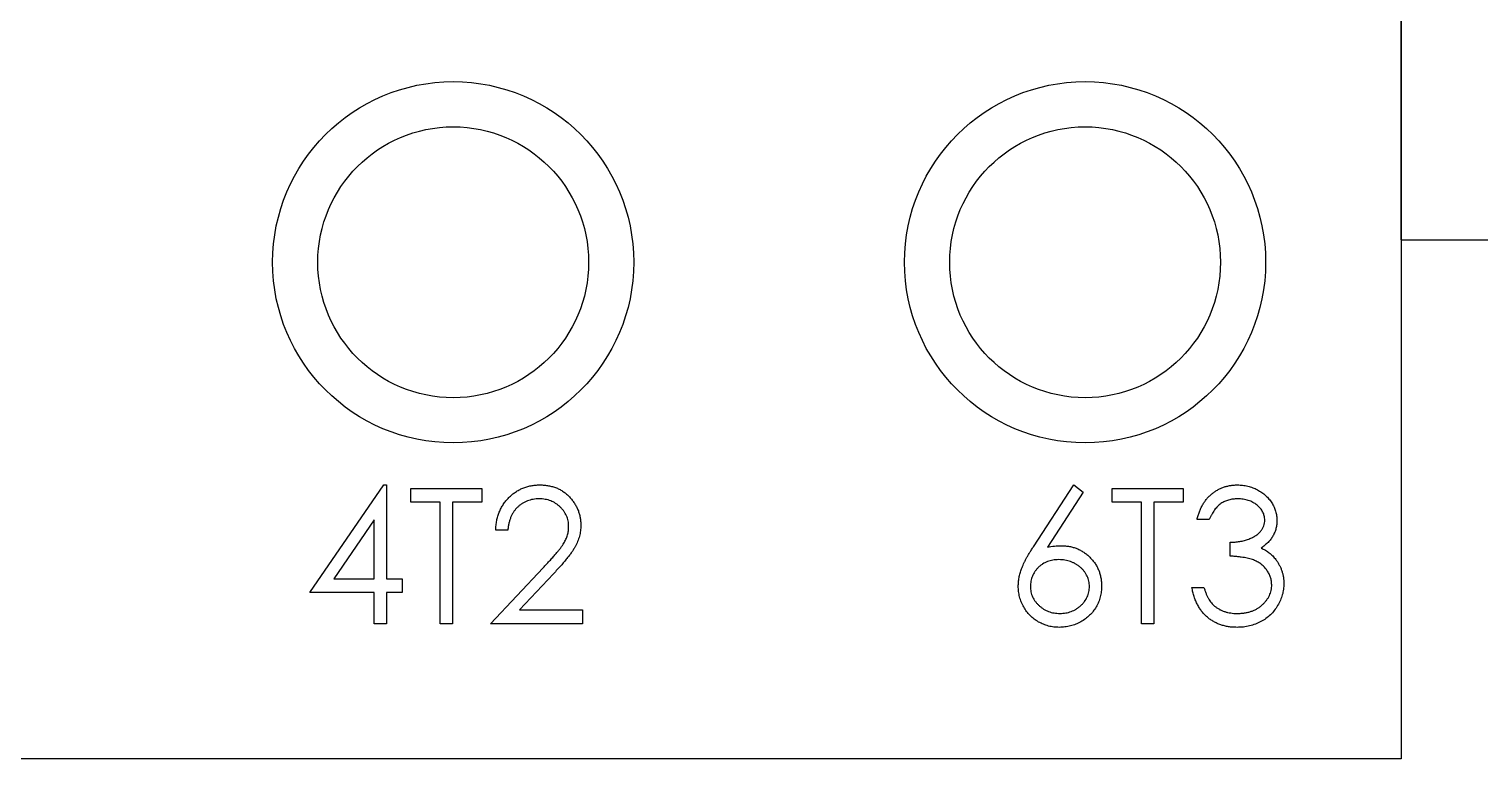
# Model space of a CAD drawing. Extents: x 304869 to 305569, y 280978 to 282378.
# Drawn here: x 305184.94 to 305217.09, y 281616.28 to 281632.45 of the extents above; entities that cross this region are included whole.
import ezdxf

# ---------------------------------------------------------------- set-up
doc = ezdxf.new("R2010")
doc.units = 0
doc.header["$MEASUREMENT"] = 0
doc.layers.add('PV-2418', color=7, linetype='Continuous')
doc.layers.add('PV-261', color=7, linetype='Continuous')

# ---------------------------------------------------------------- blocks, each defined once
blk = doc.blocks.new('Manufacturer上海良信PartName热继电器SeriesNDR2-38ShellFrameLimitingCurrentRemarkPartTypeMinCurrent1MaxCurrent38Poles3PMinPower0MaxPower0LibType3DelFlgfalseUpdateDate2023-01-0100000')
at = {"layer": 'PV-261'}
for p, q in [((22.5, -14.5), (22.5, -32.5)), ((-1.673, -28.816), (-0.035, -26.431)), ((-0.035, -26.431), (0.02, -26.431)), ((0.02, -26.431), (0.02, -28.508)), ((0.558, -26.508), (2.135, -26.508)), ((0.558, -26.816), (0.558, -26.508)), ((2.135, -26.508), (2.135, -26.816)), ((14.355, -27.8), (15.251, -26.431)), ((15.458, -26.594), (14.665, -27.806)), ((15.251, -26.431), (15.458, -26.594)), ((16.097, -26.816), (16.097, -26.508)), ((16.097, -26.508), (17.674, -26.508)), ((17.674, -26.508), (17.674, -26.816)), ((1.212, -26.816), (0.558, -26.816)), ((1.212, -29.508), (1.212, -26.816)), ((2.135, -26.816), (1.481, -26.816)), ((1.481, -26.816), (1.481, -29.508)), ((16.751, -26.816), (16.097, -26.816)), ((16.751, -29.508), (16.751, -26.816)), ((17.674, -26.816), (17.02, -26.816)), ((17.02, -26.816), (17.02, -29.508)), ((-0.249, -27.205), (-1.144, -28.508)), ((-0.249, -28.508), (-0.249, -27.205)), ((18.251, -27.2), (17.981, -27.2)), ((2.712, -27.431), (2.443, -27.431)), ((18.712, -28.008), (18.712, -27.7)), ((2.327, -29.508), (3.491, -28.266)), ((-1.144, -28.508), (-0.249, -28.508)), ((0.02, -28.508), (0.366, -28.508)), ((0.366, -28.508), (0.366, -28.816)), ((3.721, -28.399), (2.97, -29.2)), ((-0.249, -28.816), (-1.673, -28.816)), ((-0.249, -29.508), (-0.249, -28.816)), ((0.366, -28.816), (0.02, -28.816)), ((0.02, -28.816), (0.02, -29.508)), ((17.866, -28.7), (18.135, -28.7)), ((2.97, -29.2), (4.366, -29.2)), ((4.366, -29.2), (4.366, -29.508)), ((0.02, -29.508), (-0.249, -29.508)), ((1.481, -29.508), (1.212, -29.508)), ((4.366, -29.508), (2.327, -29.508)), ((17.02, -29.508), (16.751, -29.508)), ((22.5, -32.5), (-22.5, -32.5))]:
    blk.add_line(p, q, dxfattribs=at)
for centre, radius in [((1.5, -21.5), 4), ((15.5, -21.5), 4), ((1.5, -21.5), 3), ((15.5, -21.5), 3)]:
    blk.add_circle(centre, radius, dxfattribs=at)
for points, knots in [([(2.443, -27.431), (2.445, -27.395), (2.448, -27.325), (2.464, -27.223), (2.487, -27.125), (2.52, -27.033), (2.56, -26.945), (2.609, -26.862), (2.667, -26.784), (2.732, -26.712), (2.803, -26.645), (2.88, -26.588), (2.96, -26.54), (3.044, -26.5), (3.133, -26.469), (3.225, -26.447), (3.322, -26.433), (3.388, -26.432), (3.421, -26.431)], [0, 0, 0, 0, 0.068791, 0.135103, 0.198979, 0.261904, 0.323495, 0.385195, 0.446969, 0.509765, 0.572251, 0.633405, 0.693251, 0.752583, 0.812579, 0.873275, 0.93555, 1, 1, 1, 1]), ([(3.421, -26.431), (3.454, -26.432), (3.519, -26.433), (3.613, -26.446), (3.703, -26.467), (3.788, -26.495), (3.868, -26.534), (3.943, -26.58), (4.014, -26.633), (4.078, -26.696), (4.136, -26.763), (4.187, -26.835), (4.23, -26.908), (4.267, -26.985), (4.293, -27.066), (4.313, -27.149), (4.325, -27.235), (4.327, -27.293), (4.327, -27.323)], [0, 0, 0, 0, 0.069475, 0.136517, 0.200789, 0.26383, 0.325735, 0.387291, 0.449509, 0.512968, 0.576275, 0.63758, 0.697903, 0.757172, 0.816599, 0.876653, 0.93729, 1, 1, 1, 1]), ([(17.981, -27.2), (17.989, -27.17), (18.003, -27.111), (18.033, -27.027), (18.065, -26.947), (18.104, -26.873), (18.146, -26.804), (18.195, -26.741), (18.248, -26.682), (18.306, -26.63), (18.367, -26.583), (18.431, -26.543), (18.498, -26.508), (18.568, -26.48), (18.641, -26.458), (18.717, -26.443), (18.795, -26.433), (18.847, -26.432), (18.874, -26.431)], [0, 0, 0, 0, 0.072625, 0.141977, 0.208985, 0.273957, 0.336889, 0.398745, 0.460116, 0.520825, 0.580994, 0.640152, 0.698622, 0.757271, 0.816427, 0.876254, 0.937165, 1, 1, 1, 1]), ([(18.874, -26.431), (18.914, -26.432), (18.991, -26.435), (19.105, -26.456), (19.215, -26.49), (19.319, -26.536), (19.416, -26.594), (19.502, -26.663), (19.577, -26.741), (19.639, -26.827), (19.688, -26.919), (19.724, -27.014), (19.746, -27.112), (19.749, -27.178), (19.751, -27.211)], [0, 0, 0, 0, 0.090254, 0.17854, 0.266093, 0.354631, 0.441886, 0.525747, 0.608114, 0.690197, 0.770821, 0.848326, 0.924012, 1, 1, 1, 1]), ([(3.407, -26.739), (3.384, -26.739), (3.338, -26.741), (3.27, -26.749), (3.206, -26.764), (3.144, -26.783), (3.085, -26.809), (3.03, -26.84), (2.977, -26.878), (2.928, -26.92), (2.883, -26.968), (2.843, -27.02), (2.808, -27.078), (2.778, -27.139), (2.753, -27.206), (2.735, -27.277), (2.72, -27.352), (2.715, -27.404), (2.712, -27.431)], [0, 0, 0, 0, 0.064439, 0.126547, 0.186887, 0.245878, 0.304041, 0.362191, 0.420976, 0.48066, 0.5406, 0.600689, 0.661936, 0.724443, 0.789038, 0.856314, 0.926352, 1, 1, 1, 1]), ([(4.058, -27.347), (4.058, -27.326), (4.057, -27.286), (4.047, -27.227), (4.033, -27.17), (4.012, -27.115), (3.985, -27.062), (3.952, -27.012), (3.914, -26.963), (3.87, -26.918), (3.822, -26.876), (3.771, -26.839), (3.717, -26.808), (3.66, -26.783), (3.601, -26.763), (3.539, -26.749), (3.474, -26.741), (3.43, -26.739), (3.407, -26.739)], [0, 0, 0, 0, 0.061965, 0.122122, 0.180988, 0.239933, 0.299906, 0.359989, 0.421776, 0.486576, 0.551535, 0.615018, 0.677259, 0.73973, 0.80305, 0.866495, 0.931973, 1, 1, 1, 1]), ([(18.878, -26.739), (18.844, -26.74), (18.777, -26.742), (18.681, -26.763), (18.591, -26.795), (18.523, -26.834), (18.473, -26.872), (18.437, -26.906), (18.401, -26.943), (18.369, -26.986), (18.336, -27.033), (18.306, -27.085), (18.277, -27.14), (18.26, -27.18), (18.251, -27.2)], [0, 0, 0, 0, 0.122712, 0.239685, 0.351816, 0.463766, 0.520818, 0.579448, 0.640604, 0.705298, 0.773634, 0.844669, 0.920057, 1, 1, 1, 1]), ([(19.481, -27.209), (19.481, -27.194), (19.48, -27.163), (19.471, -27.117), (19.458, -27.073), (19.44, -27.03), (19.415, -26.99), (19.385, -26.95), (19.35, -26.913), (19.31, -26.878), (19.267, -26.845), (19.219, -26.817), (19.169, -26.793), (19.117, -26.773), (19.061, -26.758), (19.002, -26.747), (18.941, -26.74), (18.899, -26.739), (18.878, -26.739)], [0, 0, 0, 0, 0.055275, 0.109966, 0.163247, 0.218076, 0.273301, 0.330909, 0.390995, 0.454176, 0.518862, 0.583311, 0.648517, 0.715031, 0.782502, 0.852323, 0.924928, 1, 1, 1, 1]), ([(4.327, -27.323), (4.326, -27.365), (4.323, -27.448), (4.299, -27.569), (4.26, -27.687), (4.214, -27.782), (4.167, -27.859), (4.125, -27.922), (4.076, -27.989), (4.019, -28.062), (3.955, -28.139), (3.884, -28.222), (3.805, -28.309), (3.749, -28.368), (3.721, -28.399)], [0, 0, 0, 0, 0.098702, 0.195672, 0.292422, 0.391343, 0.444462, 0.504229, 0.570352, 0.642546, 0.722288, 0.807921, 0.90047, 1, 1, 1, 1]), ([(18.712, -27.7), (18.749, -27.7), (18.822, -27.698), (18.928, -27.684), (19.03, -27.663), (19.124, -27.631), (19.211, -27.595), (19.285, -27.552), (19.348, -27.504), (19.397, -27.451), (19.435, -27.395), (19.462, -27.335), (19.478, -27.273), (19.48, -27.231), (19.481, -27.209)], [0, 0, 0, 0, 0.110166, 0.215787, 0.318027, 0.417574, 0.51165, 0.596162, 0.672935, 0.74367, 0.810677, 0.874059, 0.936696, 1, 1, 1, 1]), ([(19.751, -27.211), (19.75, -27.242), (19.748, -27.304), (19.731, -27.395), (19.703, -27.48), (19.665, -27.561), (19.615, -27.636), (19.554, -27.706), (19.482, -27.771), (19.428, -27.809), (19.4, -27.828)], [0, 0, 0, 0, 0.128068, 0.250608, 0.37063, 0.490072, 0.610375, 0.734313, 0.863217, 1, 1, 1, 1]), ([(3.491, -28.266), (3.519, -28.237), (3.574, -28.18), (3.651, -28.097), (3.72, -28.02), (3.781, -27.949), (3.834, -27.884), (3.882, -27.825), (3.919, -27.772), (3.96, -27.709), (4, -27.633), (4.034, -27.54), (4.055, -27.444), (4.057, -27.38), (4.058, -27.347)], [0, 0, 0, 0, 0.110803, 0.212829, 0.306101, 0.390647, 0.466924, 0.534481, 0.593587, 0.644557, 0.7362, 0.825024, 0.911986, 1, 1, 1, 1]), ([(14.02, -28.671), (14.021, -28.641), (14.023, -28.578), (14.037, -28.482), (14.061, -28.384), (14.086, -28.301), (14.114, -28.233), (14.137, -28.179), (14.165, -28.122), (14.196, -28.062), (14.23, -28), (14.268, -27.936), (14.311, -27.869), (14.34, -27.823), (14.355, -27.8)], [0, 0, 0, 0, 0.097818, 0.199726, 0.305276, 0.415811, 0.474472, 0.537274, 0.603657, 0.674299, 0.749834, 0.828598, 0.912378, 1, 1, 1, 1]), ([(14.665, -27.806), (14.718, -27.798), (14.821, -27.781), (14.925, -27.779), (14.976, -27.777)], [0, 0, 0, 0, 0.512659, 1, 1, 1, 1]), ([(14.976, -27.777), (15.006, -27.778), (15.066, -27.78), (15.155, -27.792), (15.239, -27.812), (15.32, -27.84), (15.397, -27.877), (15.472, -27.92), (15.542, -27.973), (15.608, -28.033), (15.668, -28.099), (15.721, -28.168), (15.766, -28.242), (15.803, -28.32), (15.831, -28.401), (15.851, -28.486), (15.863, -28.575), (15.865, -28.635), (15.866, -28.666)], [0, 0, 0, 0, 0.065231, 0.128405, 0.190067, 0.250943, 0.311546, 0.372863, 0.435024, 0.499072, 0.563091, 0.62551, 0.68668, 0.747283, 0.808563, 0.870742, 0.934341, 1, 1, 1, 1]), ([(19.4, -27.828), (19.432, -27.843), (19.495, -27.874), (19.582, -27.934), (19.66, -28.003), (19.703, -28.057), (19.725, -28.084)], [0, 0, 0, 0, 0.2538796, 0.5030089, 0.7502911, 1, 1, 1, 1]), ([(14.919, -28.085), (14.897, -28.086), (14.852, -28.087), (14.786, -28.094), (14.724, -28.109), (14.665, -28.127), (14.61, -28.152), (14.558, -28.182), (14.509, -28.218), (14.463, -28.258), (14.422, -28.303), (14.387, -28.35), (14.357, -28.4), (14.332, -28.452), (14.313, -28.506), (14.299, -28.563), (14.291, -28.622), (14.29, -28.662), (14.289, -28.682)], [0, 0, 0, 0, 0.0705993, 0.1379009, 0.2031962, 0.2667897, 0.3291064, 0.3906535, 0.4526531, 0.515748, 0.5779263, 0.63893, 0.6983507, 0.757296, 0.8163938, 0.8762669, 0.9368171, 1, 1, 1, 1]), ([(15.597, -28.682), (15.596, -28.662), (15.595, -28.622), (15.585, -28.563), (15.57, -28.506), (15.548, -28.451), (15.52, -28.4), (15.485, -28.35), (15.445, -28.302), (15.399, -28.258), (15.348, -28.218), (15.295, -28.182), (15.238, -28.152), (15.18, -28.127), (15.118, -28.109), (15.054, -28.095), (14.988, -28.087), (14.942, -28.086), (14.919, -28.085)], [0, 0, 0, 0, 0.061138, 0.119994, 0.178225, 0.236256, 0.294929, 0.354716, 0.41673, 0.480664, 0.545832, 0.609758, 0.672971, 0.736017, 0.799839, 0.864775, 0.931088, 1, 1, 1, 1]), ([(19.635, -28.643), (19.634, -28.615), (19.631, -28.559), (19.611, -28.477), (19.578, -28.398), (19.532, -28.323), (19.476, -28.254), (19.411, -28.192), (19.335, -28.141), (19.266, -28.106), (19.205, -28.082), (19.152, -28.066), (19.093, -28.052), (19.028, -28.04), (18.958, -28.029), (18.881, -28.02), (18.799, -28.013), (18.742, -28.01), (18.712, -28.008)], [0, 0, 0, 0, 0.066909, 0.133485, 0.201035, 0.271234, 0.34288, 0.413836, 0.485977, 0.56023, 0.599884, 0.644055, 0.691892, 0.744688, 0.801492, 0.862858, 0.929328, 1, 1, 1, 1]), ([(19.725, -28.084), (19.74, -28.104), (19.768, -28.143), (19.804, -28.206), (19.836, -28.269), (19.861, -28.336), (19.88, -28.403), (19.894, -28.473), (19.903, -28.544), (19.904, -28.593), (19.904, -28.617)], [0, 0, 0, 0, 0.128136, 0.254173, 0.378112, 0.501712, 0.623986, 0.747096, 0.872875, 1, 1, 1, 1]), ([(14.928, -29.585), (14.888, -29.584), (14.808, -29.581), (14.69, -29.558), (14.577, -29.52), (14.47, -29.469), (14.37, -29.404), (14.281, -29.325), (14.203, -29.235), (14.138, -29.133), (14.086, -29.024), (14.047, -28.91), (14.025, -28.792), (14.021, -28.712), (14.02, -28.671)], [0, 0, 0, 0, 0.084335, 0.167052, 0.249566, 0.33274, 0.415915, 0.497828, 0.580373, 0.6646, 0.749467, 0.83251, 0.915639, 1, 1, 1, 1]), ([(14.289, -28.682), (14.29, -28.703), (14.291, -28.742), (14.3, -28.801), (14.315, -28.857), (14.336, -28.911), (14.362, -28.963), (14.397, -29.012), (14.435, -29.06), (14.48, -29.104), (14.528, -29.144), (14.58, -29.18), (14.635, -29.21), (14.692, -29.234), (14.751, -29.254), (14.813, -29.268), (14.877, -29.275), (14.921, -29.277), (14.943, -29.277)], [0, 0, 0, 0, 0.061842, 0.121262, 0.180746, 0.239231, 0.298308, 0.358183, 0.420359, 0.484792, 0.549938, 0.613718, 0.676681, 0.739154, 0.8022, 0.86674, 0.93205, 1, 1, 1, 1]), ([(15.866, -28.666), (15.865, -28.708), (15.862, -28.791), (15.838, -28.911), (15.801, -29.026), (15.748, -29.133), (15.682, -29.232), (15.602, -29.32), (15.51, -29.399), (15.405, -29.465), (15.293, -29.518), (15.176, -29.557), (15.053, -29.58), (14.97, -29.583), (14.928, -29.585)], [0, 0, 0, 0, 0.085948, 0.169125, 0.250399, 0.33229, 0.413364, 0.494172, 0.576022, 0.660757, 0.745783, 0.830044, 0.914028, 1, 1, 1, 1]), ([(14.943, -29.277), (14.965, -29.277), (15.009, -29.275), (15.073, -29.268), (15.135, -29.254), (15.194, -29.234), (15.251, -29.21), (15.305, -29.18), (15.357, -29.144), (15.405, -29.104), (15.451, -29.06), (15.489, -29.012), (15.522, -28.963), (15.549, -28.911), (15.571, -28.857), (15.586, -28.801), (15.595, -28.742), (15.596, -28.703), (15.597, -28.682)], [0, 0, 0, 0, 0.067962, 0.133283, 0.197835, 0.260892, 0.323377, 0.38635, 0.449638, 0.514795, 0.57924, 0.641814, 0.701359, 0.760727, 0.819222, 0.878716, 0.938147, 1, 1, 1, 1]), ([(18.867, -29.585), (18.834, -29.584), (18.771, -29.583), (18.679, -29.573), (18.59, -29.554), (18.506, -29.53), (18.425, -29.499), (18.349, -29.46), (18.277, -29.414), (18.209, -29.361), (18.145, -29.302), (18.088, -29.235), (18.036, -29.162), (17.991, -29.082), (17.95, -28.996), (17.916, -28.904), (17.887, -28.805), (17.873, -28.736), (17.866, -28.7)], [0, 0, 0, 0, 0.065541, 0.128963, 0.190377, 0.250092, 0.308548, 0.366398, 0.424542, 0.48317, 0.542243, 0.601739, 0.662506, 0.724856, 0.789128, 0.856346, 0.926295, 1, 1, 1, 1]), ([(18.135, -28.7), (18.142, -28.723), (18.156, -28.768), (18.179, -28.833), (18.206, -28.892), (18.234, -28.947), (18.264, -28.997), (18.297, -29.041), (18.331, -29.081), (18.357, -29.104), (18.37, -29.115)], [0, 0, 0, 0, 0.1497704, 0.2913164, 0.4259664, 0.5521596, 0.6715274, 0.7861216, 0.8953251, 1, 1, 1, 1]), ([(19.904, -28.617), (19.903, -28.659), (19.9, -28.743), (19.872, -28.866), (19.83, -28.988), (19.769, -29.103), (19.696, -29.212), (19.608, -29.309), (19.508, -29.392), (19.396, -29.461), (19.274, -29.517), (19.144, -29.556), (19.008, -29.581), (18.914, -29.584), (18.867, -29.585)], [0, 0, 0, 0, 0.0796483, 0.1589217, 0.2396195, 0.3226094, 0.4060346, 0.4876021, 0.5696846, 0.6530361, 0.7374357, 0.8224778, 0.9097477, 1, 1, 1, 1]), ([(18.871, -29.277), (18.899, -29.277), (18.954, -29.276), (19.034, -29.266), (19.111, -29.252), (19.182, -29.231), (19.25, -29.205), (19.313, -29.172), (19.372, -29.133), (19.426, -29.088), (19.475, -29.04), (19.518, -28.99), (19.554, -28.937), (19.584, -28.882), (19.607, -28.825), (19.623, -28.766), (19.634, -28.705), (19.635, -28.664), (19.635, -28.643)], [0, 0, 0, 0, 0.076072, 0.148752, 0.218403, 0.28576, 0.350598, 0.414964, 0.478069, 0.541761, 0.60435, 0.664075, 0.721464, 0.777587, 0.832644, 0.887844, 0.94346, 1, 1, 1, 1]), ([(18.37, -29.115), (18.387, -29.128), (18.42, -29.154), (18.475, -29.187), (18.533, -29.215), (18.594, -29.237), (18.658, -29.256), (18.727, -29.268), (18.798, -29.276), (18.846, -29.277), (18.871, -29.277)], [0, 0, 0, 0, 0.118271, 0.236178, 0.355663, 0.475904, 0.600127, 0.728608, 0.861313, 1, 1, 1, 1])]:
    blk.add_open_spline(points, degree=3, knots=knots, dxfattribs=at)
blk = doc.blocks.new('Manufacturer上海良信PartName接触器SeriesNDC1ShellFrameLimitingCurrentRemarkPartTypeMinCurrent38.1MaxCurrent65Poles3PMinPower0MaxPower0LibType3DelFlgfalseUpdateDate2023-01-0100000')
at = {"layer": 'PV-2418'}
for q in [(-37.5, -54), (-23.25, -64)]:
    blk.add_line((-37.5, -64), q, dxfattribs=at)

msp = doc.modelspace()

# ---------------------------------------------------------------- block references
for name, p in [('Manufacturer上海良信PartName接触器SeriesNDC1ShellFrameLimitingCurrentRemarkPartTypeMinCurrent38.1MaxCurrent65Poles3PMinPower0MaxPower0LibType3DelFlgfalseUpdateDate2023-01-0100000', (305252.84, 281691.783)), ('Manufacturer上海良信PartName热继电器SeriesNDR2-38ShellFrameLimitingCurrentRemarkPartTypeMinCurrent1MaxCurrent38Poles3PMinPower0MaxPower0LibType3DelFlgfalseUpdateDate2023-01-0100000', (305192.84, 281648.783))]:
    msp.add_blockref(name, p)

doc.saveas('drawing.dxf')
